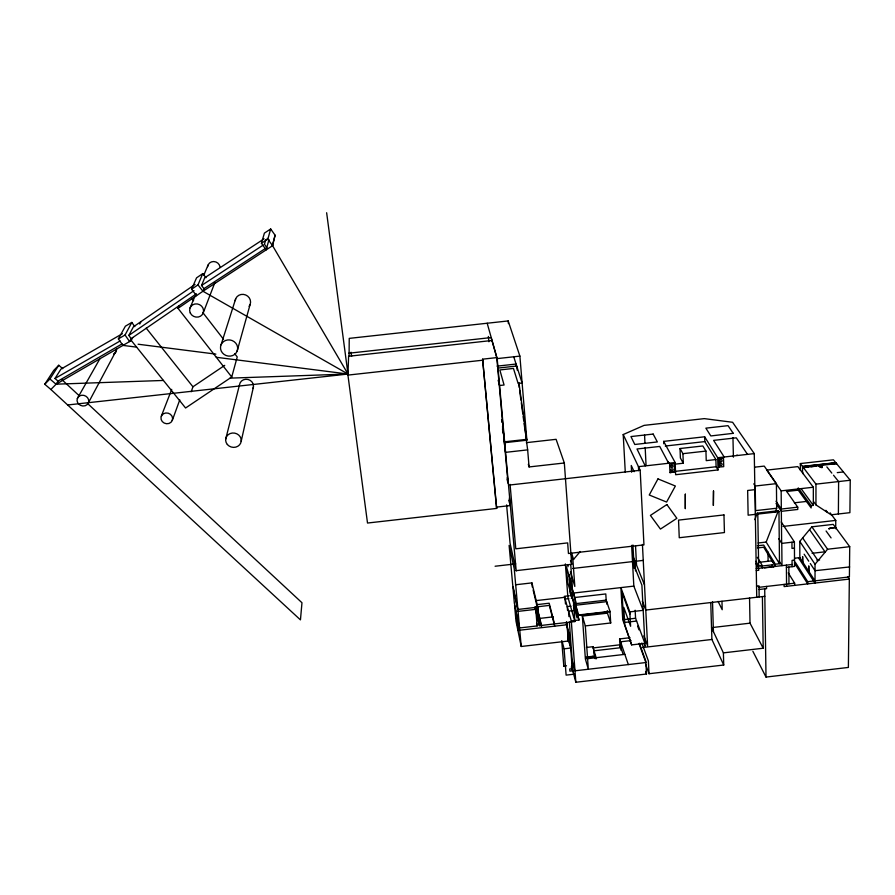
<?xml version="1.0" encoding="UTF-8"?>
<svg xmlns="http://www.w3.org/2000/svg" width="895" height="895" viewBox="0 0 895 895"><rect width="100%" height="100%" fill="white"/><g stroke="black" fill="none" stroke-linecap="round" stroke-linejoin="round"><path stroke-width="1.34" d="M807.726 581.683L807.726 583.876L795.252 564.331L795.241 562.194L807.726 581.683L849.4 576.939L849.724 546.688L833.245 524.38L811.854 526.819L799.783 541.397L815.032 564.23L815.021 583.092L798.497 557.786M815.949 504.892L815.971 484.139L800.331 463.565L833.435 459.829L850.25 480.246L849.903 512.667L831.097 514.815L815.949 504.892L813.499 501.558M819.898 465.736C815.893 466.049 826.074 469.931 820.838 465.624M802.535 472.057L802.524 466.44L835.796 462.681L836.501 463.543L803.184 467.626L808.442 467.033M835.706 528.766L835.762 520.409L830.101 512.835M838.38 513.987L838.615 481.566M847.789 576.872L849.333 579.076L848.382 667.435L766.008 677.067L752.863 651.28M508.047 483.322L496.781 357.608L482.595 359.175L496.714 508.416L367.509 523.038L347.931 375.094L348.603 356.277L491.959 340.492M349.072 356.009L349.24 338.377L508.181 320.936L519.883 356.109L526.864 440.206L504.69 442.689L502.498 426.591M88.437 402.761L88.739 401.407A5.941 5.314 21.7 0 0 81.769 395.254A5.941 5.314 21.7 0 0 77.641 402.627L78.491 403.858A5.941 5.314 21.7 0 0 88.437 402.761L116.529 350.079A5.336 4.844 24.1 0 0 116.462 348.793M241.202 441.224L253.464 386.808M225.674 439.176L239.48 384.906A7.059 6.567 13.9 0 1 248.161 379.502A7.059 6.567 13.9 0 1 253.016 388.464M269.003 239.558L266.151 249.895L261.429 243.272L264.417 233.103L270.682 228.975L275.089 235.206L272.416 245.42L347.976 374.032L67.673 404.976M132.728 337.538L131.229 340.424L185.578 407.997L231.727 377.008L237.231 356.948L234.658 353.637M237.097 351.265A8.648 8.066 18.1 0 0 227.766 339.943A8.648 8.066 18.1 0 0 222.385 352.854A8.648 8.066 18.1 0 0 237.097 351.265L250.052 304.703M270.682 228.975L267.873 239.021L261.429 243.272M265.781 239.625L264.461 244.257L266.799 247.546M221.065 344.799L235.665 298.796M191.206 391.775L192.94 386.785L224.734 365.361M754.877 519.659L757.215 513.148L778.348 510.743L778.963 511.671L779.5 563.727L775.338 564.197L763.681 545.077L757.371 545.793M172.265 420.482A5.885 5.359 16.9 0 0 165.788 412.987A5.885 5.359 16.9 0 0 162.286 421.579A5.885 5.359 16.9 0 0 172.265 420.482L179.772 399.886M203.12 313.172L214.822 282.697M775.227 511.985L776.681 508.226L776.412 483.624L764.24 466.094L754.63 467.179M161.29 416.231L171.717 389.359M779.5 563.727L766.165 542.068L778.348 510.743M265.636 248.307L203.97 288.66L202.919 291.267L178.016 308.327L231.727 377.008M203.97 288.66L201.532 285.483L204.72 277.786L264.103 238.831M190.076 307.869L194.819 296.558M203.791 275.212L208.009 265.155M196.508 295.641L191.586 289.242L197.996 284.856L202.785 273.579L205.962 277.741M191.586 289.242L196.553 277.853L202.785 273.579M178.016 308.327L179.224 305.631M139.743 324.057L141.018 321.607M196.464 293.795L131.106 338.657L129.585 341.554L56.061 384.235L50.892 389.493L44.75 384.257L53.745 370.396L58.779 365.261L62.751 368.684M131.106 338.657L128.846 335.401L133.411 326.82L195.054 284.409M122.951 345.403L118.386 338.881L125.031 335.01L131.845 322.424L134.787 326.675M118.386 338.881L125.378 326.183L131.845 322.424M77.362 398.488L100.072 358.425M122.089 343.881L58.03 381.091L56.061 384.235L49.919 378.988L58.779 365.261M58.03 381.091L54.987 378.484L60.927 369.132L122.358 333.712M815.032 564.23L827.584 549.228L849.724 546.688M570.898 553.11L572.878 559.476L573.561 559.397L580.251 551.51M44.75 384.257L49.919 378.988M128.846 335.401L194.025 290.618M131.229 340.424L129.585 341.554L125.031 335.01M201.532 285.483L263.287 245.017M272.785 245.554L202.919 291.267L197.996 284.856M54.987 378.484L120.087 340.984M625.281 472.168L623.211 434.545L644.098 425.371L704.331 418.625L732.602 422.283L754.272 453.608L756.734 597.245M736.585 455.309L737.212 455.085M571.536 666.115L575.832 682.259L646.492 674.013L645.832 661.136L639.332 643.292M645.742 664.683L649.032 673.734L723.731 665.019L723.395 652.869L711.536 627.63M761.79 566.043L772.295 564.846L773.683 567.139M816.9 560.248L819.619 559.934M756.241 568.605L792.097 564.488M764.453 567.877L771.009 567.117M756.275 570.562L758.725 570.283L758.691 568.325L755.883 563.492M786.414 567.34L794.547 566.401L794.413 541.945L781.245 521.975M635.137 610.222L635.573 618.266L644.903 643.348L631.646 644.892L622.752 619.743L620.884 587.601L629.8 611.878L643.192 610.334L633.828 586.113L570.339 593.419L568.94 574.377M569.265 595.734L564.342 596.305L571.29 620.895L575.832 682.259M536.206 600.601L565.092 597.278M571.29 620.895L579.02 620.011L572.61 598.173L571.804 587.142L574.881 597.502L605.792 593.944L606.183 600.131L609.987 611.352L610.714 622.976L585.308 625.907L582.354 616.062L607.425 613.164L610.714 622.976M568.828 598.61L565.114 599.035L565.495 604.013M571.301 598.33L572.61 598.173M537.973 606.732L549.351 605.412L554.699 626.164M517.903 609.45L514.222 568.627L509.11 545.368L512.723 585.095L517.903 609.45L537.772 607.157L539.327 625.672L574.903 621.566L573.505 602.402L567.598 582.209L566.457 566.893L572.364 586.74L570.775 564.902M574.881 597.502L575.328 603.689L606.183 600.131M518.071 611.386L535.758 609.35L537.157 625.929L519.559 627.954L514.356 603.107L512.891 586.975L518.071 611.386L519.559 627.954M570.999 606.172L567.251 606.597L567.531 610.368M756.543 586.135L758.982 585.856L759.161 596.965M759.005 587.31L794.648 583.193L794.659 585.375M759.038 589.492L766.601 588.619L766.567 586.438M849.333 579.076L784.143 586.594L784.121 584.413M539.506 618.434L553.334 616.834M609.987 611.352L578.651 614.966L575.328 603.689M610.021 611.744L576.917 615.57L575.944 602.1L569.97 581.918L569.433 574.624M764.822 596.316L645.776 610.054L642.297 601.138M519.76 630.203L567.217 624.721L568.437 641.01L521.226 646.481L516.001 621.152L514.558 605.288L519.76 630.203L521.226 646.481M624.039 619.597L635.573 618.266M636.613 621.052L623.748 622.54L622.003 592.468L629.923 614.104M712.912 627.473L750.021 623.166L763.2 648.226L723.395 652.869M620.101 647.454L619.597 638.929L630.058 637.71M631.064 640.563L620.571 641.782L621.074 650.341M562.116 641.29L564.096 648.819L570.674 648.047L572.375 670.836L569.891 671.127L569.735 668.968L572.218 668.677M586.46 647.443L593.105 646.671L595.22 658.787M593.105 646.671L593.184 647.913L619.944 644.803L623.155 654.301M620.917 647.678L594.056 650.799L594.414 656.113L586.035 657.087M642.375 647.555L711.905 639.477L723.731 665.019M586.247 657.814L593.083 657.019L592.87 656.292M586.74 658.787L624.844 654.357M563.615 665.365L563.805 666.104L566.501 665.79M574.299 674.159L566.11 675.121L564.096 648.819M482.595 359.175L496.445 507.129L510.038 505.585L509.356 497.933M843.403 471.933L837.261 472.627M753.758 483.826L755.201 486.03L776.412 483.624M754.888 489.654L747.649 490.471L748.13 515.173L755.313 514.356M815.971 484.139L850.25 480.246M813.331 487.227L797.837 466.608L766.758 470.121L781.156 490.885L813.331 487.227L813.331 505.406L811.127 505.653L798.273 487.932L798.273 490.158L811.127 507.935L811.127 505.653M786.593 491.478L798.273 490.158M794.346 502.822L806.686 501.413M776.681 508.226L755.626 510.631L755.201 486.03M776.077 503.46L781.346 511.325L797.758 509.456L797.747 507.174L781.324 509.042L776.043 501.211M757.215 513.148L757.796 514.077L778.963 511.671M783.024 526.439L835.762 520.409M495.092 566.233L515.721 563.872M835.55 527.502L829.609 528.184L835.65 527.636M836.243 528.442L835.326 527.681M516.146 570.652L571.692 564.297L564.331 462.983L556.097 439.322L526.35 442.656M758.087 542.996L766.165 542.068M794.413 541.945L781.648 543.399L781.156 490.885M572.621 568.47L632.508 561.612M632.978 556.287L635.014 561.344L643.326 560.393M757.405 547.953L763.715 547.225L775.361 566.401M794.447 548.132L791.985 548.411L791.952 542.225M515.464 584.782L531.921 582.891L537.772 607.157M812.089 553.3L825.38 551.767M759.016 562.317L772.351 560.785L775.193 565.461M794.525 558.234L799.85 557.63L815.021 580.9M794.514 560.091L792.064 560.371L792.109 566.68M755.839 561.288L758.658 566.121L762.339 565.696L757.405 557.305M504.478 441.828L526.607 439.356L526.864 440.206M525.79 436.033L527.658 449.872L505.563 452.355L503.762 438.494M663.676 441.38L704.656 436.782L717.689 457.737L718.036 469.931L675.635 474.719L675.143 462.525L663.676 441.38L663.777 443.786M665.242 446.034L704.812 441.593L715.888 459.549L716.09 466.742L718.036 469.931M675.009 464.158L683.288 463.218L680.39 458.005L680.021 448.529L702.821 445.967L705.942 451.091L706.233 460.634L715.888 459.549M528.33 464.304L529.079 466.944L564.331 462.983M680.021 448.529L682.93 453.675L705.942 451.091M675.143 462.525L638.459 466.664L638.661 470.703M717.689 457.737L754.272 453.608M669.986 472.571L669.583 464.248L674.271 463.722L674.662 472.045L669.986 472.571L674.662 472.045M718.752 458.855L723.507 458.43L723.719 466.653L718.987 467.078L718.752 458.855L718.987 467.078M510.105 484.967L640.171 470.289L643.952 544.876L568.448 553.502L567.665 542.896L515.788 548.814L510.06 484.374M675.289 471.352L716.09 466.742M802.625 466.575L835.896 462.804M803.9 466.742L809.035 466.161M811.608 465.87L818.03 465.143M819.317 464.997L823.266 464.55M827.215 464.102L832.26 463.532M836.624 463.688L830.459 464.248M811.06 466.731L816.318 466.138M820.391 467.347L822.281 467.134M348.714 353.234L491.131 337.572L497.072 358.626L519.883 356.109M347.931 375.094L482.852 360.193M497.105 366.144L516.057 364.041L516.437 366.816M497.654 368.125L516.695 366.021L517.254 370.172M56.116 384.179L163.416 380.453M230.037 378.137L347.976 374.032L326.641 212.741M138.087 344.217L215.885 354.129M123.23 345.436L136.622 347.137M216.299 357.284L347.976 374.032L203.344 291.468M50.892 389.493L300.451 619.888L301.973 602.749L87.475 403.41M61.934 379.681L79.297 395.825M826.846 466.888L831.824 473.097M833.513 475.211L838.76 481.756M146.209 328.129L192.94 386.785M191.888 298.471L193.6 300.675M203.008 312.814L223.537 339.294M825.906 510.318L827.495 512.455M801.159 488.715L813.331 505.406M826.085 531.003L831.075 537.917M849.657 566.938L815.032 570.697L810.311 563.559M267.202 238.383L272.595 245.677L275.089 235.206M811.854 526.819L827.584 549.228M786.056 490.516L797.747 507.174M809.539 529.616L825.179 552.103M747.515 454.369L736.294 437.834L713.617 440.374L724.167 456.998M802.658 537.929L818.03 560.65M804.124 554.206L808.733 561.187M778.784 538.7L781.771 543.388L781.984 565.64L779.153 561.075M788.226 572.856L794.648 583.193M760.963 565.495L762.372 567.9M668.643 463.263L659.727 446.437L636.994 448.988L645.228 465.903M718.058 601.384L722.198 609.719L721.963 601.261M623.211 434.545L640.171 470.289M634.119 471.676L631.255 465.478L631.613 472.224M644.49 584.882L636.546 565.159L635.539 546.084M634.018 565.427L641.894 585.162L645.049 646.168L644.12 643.662M643.852 635.853L647.611 645.899L642.431 544.44M637.609 626.086L639.008 629.856M641.816 643.024L648.372 660.868L649.032 673.734M639.008 643.594L645.899 662.535L574.982 670.803L572.207 660.476M645.575 671.451L646.492 674.013M619.597 638.929L628.324 664.582M513.674 356.546L522.109 383.015L518.127 383.452L513.461 368.438L499.846 369.948L504.075 385.018L499.578 385.51L498.146 380.252M571.525 552.875L573.561 559.397M570.507 560.427L571.692 564.297M570.428 571.883L574.814 586.438L572.878 559.476M593.184 647.913L596.462 658.776M569.824 579.971L569.455 578.752L570.741 596.182M575.988 607.996L579.02 620.011M573.359 605.154L577.096 617.964M574.903 621.566L567.844 596.954L565.383 563.939M487.182 323.24L497.172 358.615L516.202 570.92L510.072 543.31L506.592 504.925M566.501 622.115L567.217 624.721M567.217 626.88L569.354 634.667L570.137 645.071L567.989 637.195M568.101 638.56L570.674 648.047M567.721 638.37L568.437 641.01M571.357 666.988L572.039 669.549M554.52 623.916L549.172 603.219L536.519 604.684L541.497 625.426M507.208 477.729L508.192 481.79M507.062 479.272L507.711 481.969M533.151 590.073L538.052 610.491M536.709 606.877L541.654 627.339M535.109 606.642L539.193 624.072M535.009 607.425L539.327 625.672M508.763 500.182L509.49 502.878M536.553 623.323L537.157 625.929M496.445 507.129L496.714 508.416M620.134 645.351L620.492 647.902M518.932 382.624L526.607 439.356M518.686 383.429L519.245 387.58M519.615 390.343L520.924 400.043M521.304 402.806L522.803 413.882M523.172 416.656L523.732 420.807M524.112 423.57L525.421 433.258M501.592 419.665L501.961 422.44M502.498 428.794L503.035 432.956M351.053 352.238L351.59 356.4M488.39 336.464L488.883 341.756M508.181 320.936L508.405 323.587M531.921 582.891L532.279 587.053M527.658 449.872L529.079 466.944M561.702 640.686L563.805 666.104M566.904 622.719L568.303 641.29M566.3 622.115L566.501 624.833M567.866 564.734L568.023 566.736M568.929 616.577L568.515 611.095L576.145 610.211L575.787 605.221L606.698 601.664L606.855 604.215M569.343 622.07L573.057 671.821M582.354 616.062L585.375 658.944L588.328 669.247L585.308 625.907M607.257 610.603L607.425 613.164M629.8 611.878L630.606 626.287L623.781 607.381L624.777 624.688L631.646 644.892M632.922 544.988L634.208 568.414M631.624 545.379L633.828 586.113M635.014 561.344L635.528 570.876M644.568 435.037L644.971 443.316M645.172 447.466L646.056 465.411M682.93 453.675L683.288 463.218M712.509 601.72L713.427 631.669M710.753 602.503L711.905 639.477M704.656 436.782L704.812 441.593M732.96 437.633L733.408 457.177M749.54 598.028L750.021 623.166M762.395 596.596L763.2 648.226M757.796 514.077L758.658 566.121M767.988 552.036L768.111 561.277M764.71 588.832L766.008 677.067M772.295 564.846L772.318 566.971M788.853 567.05L788.976 583.853M786.392 565.137L786.571 586.314M800.331 463.565L800.365 470.289M799.783 541.397L799.85 557.63M802.725 562.038L802.614 556.556L802.625 561.892M808.856 571.435L808.744 565.886L808.756 571.278M235.195 300.653A7.775 7.339 21.6 0 1 245.666 294.958A7.775 7.339 21.6 0 1 249.078 306.358M116.249 351.31A5.336 4.844 24.1 0 1 113.564 353.939M207.64 266.676A6.321 5.963 27.3 0 1 220.025 266.911M669.102 462.659A1.141 1.018 -25.2 0 1 668.252 461.484M802.804 473.019L802.983 473.668L802.837 472.884M828.859 528.755L829.676 528.8L828.893 528.71M657.97 478.892L649.244 495.002L666.596 502.061L675.367 486.019L657.97 478.892M666.887 504.567L650.419 515.408L660.443 529.079L676.866 518.328L666.887 504.567M733.24 433.325L710.809 435.943L705.864 428.157L728.038 425.662L733.24 433.325M685.324 494.185L685.313 508.573L685.324 494.185M713.505 490.986L713.371 505.384L713.505 490.986M723.965 514.927L678.544 520.107L679.249 537.727L724.435 532.559L723.965 514.927M653.16 434.064L630.941 436.559L634.801 444.479L657.344 441.94L653.16 434.064M517.399 620.537L515.677 612.303L518.306 630.628L517.399 620.537M227.352 444.502A7.842 7.182 11.6 0 0 240.721 443.025A7.842 7.182 11.6 0 0 232.252 433.035A7.842 7.182 11.6 0 0 227.352 444.502M190.255 312.937A7.048 6.567 23.6 0 0 202.259 314.66A7.048 6.567 23.6 0 0 197.292 303.942A7.048 6.567 23.6 0 0 190.255 312.937M671.574 467.313A1.152 1.029 -25.1 0 0 672.895 465.881A1.152 1.029 -25.1 0 0 670.993 465.624A1.152 1.029 -25.1 0 0 671.574 467.313M671.72 470.927A1.141 1.029 -24.9 0 0 673.051 469.495A1.141 1.029 -24.9 0 0 671.149 469.237A1.141 1.029 -24.9 0 0 671.72 470.927M720.699 461.921A1.152 1.029 -27.7 0 0 722.041 460.477A1.152 1.029 -27.7 0 0 720.139 460.22A1.152 1.029 -27.7 0 0 720.699 461.921M720.788 465.534A1.152 1.018 -27.5 0 0 722.131 464.102A1.152 1.018 -27.5 0 0 720.24 463.845A1.152 1.018 -27.5 0 0 720.788 465.534"/></g></svg>
